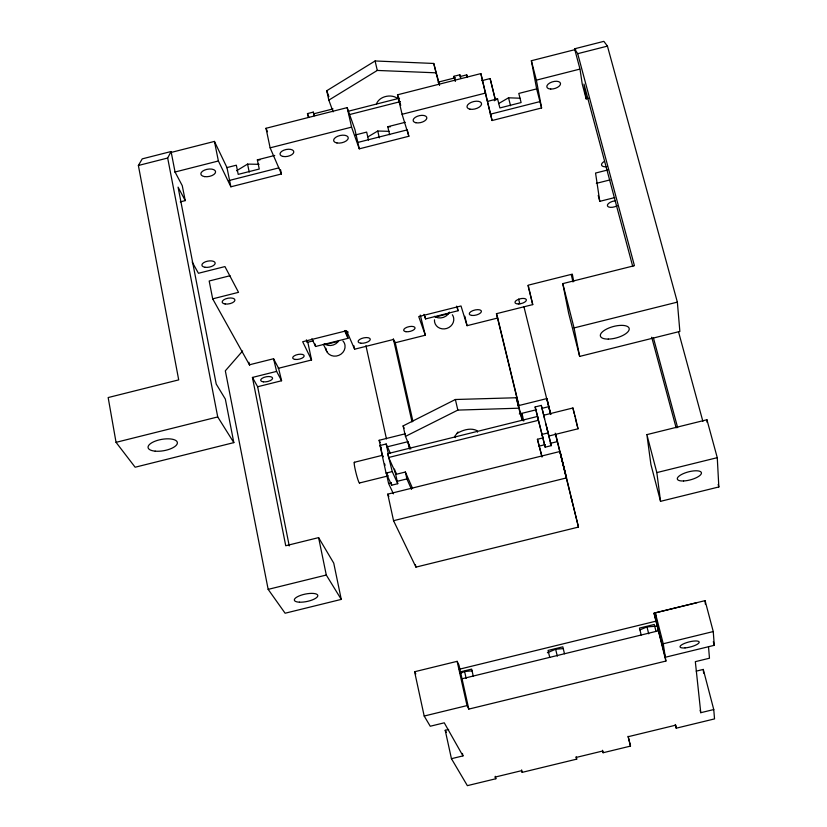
<?xml version="1.0" encoding="UTF-8"?>
<svg xmlns="http://www.w3.org/2000/svg" width="827" height="827" viewBox="0 0 827 827"><rect width="100%" height="100%" fill="white"/><g stroke="black" fill="none" stroke-linecap="round" stroke-linejoin="round"><path stroke-width="1.24" d="M376.502 103.851C379.283 96.232 391.367 93.585 397.56 98.496M233.834 442.621L217.728 416.942L167.674 158.029L171.075 151.527L142.234 158.867L138.378 165.483L178.704 379.882L108.161 397.56L116.049 442.342L135.132 467.224L233.834 442.621L225.337 399.079L216.219 384.038L178.074 187.129L185.248 200.61L180.265 201.881M457.3 433.265L458.024 432.056L454.84 436.222L455.346 437.638M338.77 340.848L337.954 341.913A9.852 8.942 -23.5 0 1 325.6 344.549L324.484 343.898M242.621 350.968L225.326 370.827L268.165 589.372L285.108 613.221L341.262 599.399L333.746 563.125L318.602 537.622L285.739 545.748L252.431 377.443L276.611 371.395L281.583 380.751L257.652 386.736L252.431 377.443M457.383 433.193C463.068 429.926 470.925 427.466 477.086 430.691L477.561 432.118M333.116 111.852L328.826 100.129L326.737 90.743L375.096 60.971L433.751 63.462L439.592 85.212M328.826 100.129L377.288 70.44L436.015 72.817L439.251 84.83M236.584 170.765L247.562 164.097L259.058 164.325M367.943 136.858L377.753 131.017L389.186 131.338M494.267 100.76L497.575 98.837L499.87 107.944L521.113 102.548L518.787 93.441L537.25 88.747M498.526 103.633L508.533 97.803L520.038 98.217M410.771 449.04L405.457 436.387L403.121 425.905L455.377 399.503L516.275 397.746L522.602 420.602M405.457 436.387L457.838 410.099L518.808 408.197L522.116 420.106M459.895 673.509L464.609 671.503L472.155 670.842M547.381 652.741L555.651 649.247L563.28 648.606M639.912 629.885L646.972 626.928L657.103 626.111M325.6 344.549L338.439 341.272M434.433 316.338L435.56 316.989L448.451 313.702M308.275 117.3L307.468 113.588L313.257 112.121L314.611 115.646M455.191 80.974L454.033 76.27L459.853 74.792L460.763 78.441L459.853 74.792M314.312 113.671L333.054 108.906M438 82.183L455.491 77.728M460.494 76.456L466.738 74.864L467.338 77.283M574.579 48.803L603.855 41.35L607.442 46.116L677.354 302.124L679.866 331.431L579.655 356.416L568.656 313.226L562.773 283.63L634.423 265.674L577.701 53.683L574.579 48.803L579.996 69.065L582.239 84.075L586.178 98.909L588.597 98.299M170.972 152.478L214.441 141.417L226.97 167.581L230.878 186.799L281.438 173.97L280.529 169.7M281.438 173.97L270.129 147.837L266.005 128.288L347.175 107.624L354.928 129.622L359.28 148.839L408.838 136.259L407.587 130.924M408.838 136.259L402.087 114.291L397.508 94.805L480.859 73.593L492.086 120.525L541.592 107.965L536.392 80.147L531.358 60.733L575.737 49.444M348.26 111.242L399.565 98.186M138.378 165.483L167.674 158.029M577.701 53.683L607.442 46.116M481.727 80.695L490.132 78.555L495.032 98.558L490.132 78.555M349.046 114.684L400.371 101.628M174.776 172.078L218.39 160.986L230.878 186.799M270.129 147.837L351.578 127.131L359.28 148.839M402.087 114.291L485.718 93.027M536.392 80.147L579.686 69.148M226.588 167.674L236.336 165.204L238.207 174.373L259.264 169.028L257.352 159.859L274.74 155.445M355.486 134.935L366.661 132.093L368.48 140.094M389.631 134.718L387.78 126.727L405.251 122.293M487.599 101.37L497.575 98.837M357.822 142.43L407.329 129.86M228.593 180.637L278.844 167.881M490.225 114.229L540.289 101.514M607.762 169.969L595.554 173.05L599.782 201.343L614.74 197.581M230.04 275.732L209.179 280.994L212.684 298.847L249.671 365.224M596.339 183.356L610.016 179.904M212.684 298.847L238.527 292.334L224.944 266.583L198.439 273.272L192.205 262.087M311.893 338.739L315.573 346.482L347.96 338.336L346.596 332.051M423.972 314.353L425.564 318.922L458.075 310.735L457.186 306.982M306.982 342.419L313.237 340.848M345.779 332.692L348.281 332.061M281.583 380.751L278.554 368.211L273.561 358.742L249.434 364.79L248.927 362.278M278.182 368.346L311.552 359.983L308.047 343.319L306.372 339.845M311.552 359.983L302.672 341.737L346.565 330.738L354.607 349.211L393.497 339.473L394.81 342.854L425.336 335.214L420.271 315.087M573.711 281.49L572.325 274.13L528.195 285.191L532.733 304.605L496.458 313.691L497.647 318.033L467.069 325.683L461.011 305.98L418.731 316.576L425.336 335.214M116.049 442.342L217.728 416.942M579.655 356.416L574.062 327.926L677.354 302.124M382.56 455.915L379.138 440.284L405.426 433.751M518.074 405.737L546.864 398.573L550.71 414.131M394.531 469.105L397.746 483.702L391.678 485.201L386.075 473.106L380.048 445.505L386.168 443.985L390.23 453.051M546.926 428.076L551.268 445.639L545.169 447.159L535.131 406.946L541.292 405.416L544.579 418.7M536.568 409.696L519.304 413.976M541.478 408.476L548.859 406.646M387.026 446.88L407.825 441.711L408.6 443.561M412.58 488.457L405.364 472.021L396.216 474.295L388.638 457.496L387.791 453.651L537.436 416.467L538.036 418.751M354.307 462.293L382.095 455.388M543.959 416.136L543.742 415.226L572.915 407.98L575.53 418.059L578.052 428.779L548.87 436.015L548.725 435.447M388.638 457.496L538.387 420.312L542.926 437.897M386.075 473.106L392.236 471.576L397.746 483.702M541.881 434.444L548.074 432.914L551.268 445.639M359.435 483.009L388.432 475.825M541.995 457.073L537.416 439.271L543.163 437.845M386.933 475.938L388.576 483.454L391.026 482.854M397.125 481.335L406.894 478.916L411.515 489.398M539.09 446.135L545.231 444.616M550.141 443.396L557.501 441.577L555.651 434.092M387.76 494.143L560.024 451.47L566.567 477.903L393.549 520.69L387.76 494.143L388.855 496.458M646.879 434.63L706.93 419.754L717.267 457.672L718.839 486.958L660.546 501.327L650.921 464.536L646.879 434.63L656.834 472.589L660.546 501.327M656.834 472.589L717.267 457.672M268.165 589.372L326.293 575.034L341.262 599.399M393.549 520.69L415.94 567.126L578.466 527.078L560.024 451.47M657.548 626.887L655.315 612.817L705.08 600.64L713.256 631.559L714.28 645.318L665.322 657.258L654.033 613.179L696.923 602.687M448.658 729.455L445.215 730.293L451.439 758.69L462.965 755.899L444.264 722.819L430.247 726.24L424.189 716.037L414.606 671.741L457.135 661.342L458.975 665.084L468.806 709.101L665.9 661.062L663.244 643.768L655.315 612.817M459.212 669.26L655.904 621.18M460.639 671.803L471.669 669.105L473.23 676.041M462.035 678.781L658.519 630.784M663.244 643.768L713.256 631.559M424.189 716.037L467.028 705.596L468.806 709.101M696.231 671.142L703.27 669.436L713.753 709.545L714.538 718.901L676.228 728.194L675.277 724.483M700.149 710.29L700.769 712.698L713.753 709.545M495.311 776.284L495.859 778.745L467.358 785.65L451.439 758.69M495.859 778.745L495.001 777.111L521.423 770.712L522.188 772.356L576.719 759.134L576.14 756.684M576.719 759.134L576.13 757.449L602.614 751.03L603.121 752.735L630.494 746.099L628.2 736.702L675.762 725.165L676.228 728.194M257.352 159.859L259.936 159.921M387.78 126.727L390.344 126.8M578.032 428.768L577.68 427.549M445.215 730.293L446.415 732.381M414.606 671.741L415.836 673.922M388.576 483.454L393.425 493.843M323.409 344.259L326.923 351.785M380.048 445.505L381.071 447.769M379.138 440.284L380.193 442.621M387.791 453.651L392.236 471.576M344.549 330.542L347.96 338.336M345.417 330.5L346.317 332.557M266.005 128.288L267.493 131.741M403.121 425.905L404.093 428.231M307.468 113.588L308.843 117.124M326.737 90.743L328.888 96.645M456.638 306.155L458.075 310.735M397.508 94.805L400.744 105.349M522.612 416.25L521.816 413.345L523.78 421.077M678.512 331.761L702.878 421.367M718.156 484.467L718.839 486.958M653.485 338.14L677.644 427.642M651.707 337.23L676.145 427.848M632.758 266.501L583.976 84.054L586.178 98.909M598.221 195.451L599.782 201.343M537.416 439.271L541.964 456.401M713.319 641.68L714.28 645.318M577.473 426.773L576.946 424.758M541.592 107.965L536.661 88.902L531.358 60.733M535.131 406.946L537.891 417.635M572.977 281.935L571.292 274.719M665.9 661.062L654.033 613.179M656.028 631.383L654.26 624.478L639.467 628.096L641.214 635.002M562.773 283.63L574.062 327.926M646.972 626.928L648.73 633.833M454.033 76.27L455.274 81.139M508.533 97.803L510.559 105.763M576.646 423.548L575.261 417.997M487.61 102.589L492.086 120.525M528.898 289.212L532.733 304.605M523.925 306.683L550.575 414.389M555.227 433.172L578.466 527.078M628.075 736.288L630.494 746.099M518.612 299.095L519.79 303.85M545.861 423.879L548.87 436.005M541.292 405.416L548.074 432.914M542.295 435.447L545.169 447.159M537.436 416.467L538.387 420.312M574.569 415.164L574.91 416.56M466.738 74.864L467.348 77.345M557.501 441.577L565.472 474.471M570.971 496.696L572.274 502.051M546.864 398.573L550.73 414.513M497.616 317.661L518.922 405.437M602.532 750.285L603.121 752.735M496.438 313.619L518.891 406.14M516.275 397.746L518.808 408.197M433.751 63.462L436.015 72.817M564.49 653.754L562.825 646.828L548.074 650.436L549.717 657.362M273.561 358.742L276.611 371.395M574.238 413.82L572.915 407.98M555.651 649.247L557.305 656.162M464.826 316.224L467.069 325.683M528.029 285.563L528.608 288.023M480.859 73.593L487.32 101.442M455.377 399.503L457.838 410.099M375.096 60.971L377.288 70.44M424.985 316.41L425.564 318.922M377.753 131.017L379.324 137.871M521.63 769.896L522.188 772.356M347.175 107.624L351.578 127.131M395.089 341.996L412.89 421.191M394.272 340.486L394.81 342.854M393.342 338.822L412.011 421.915M464.609 671.503L466.159 678.429M408.993 444.481L409.81 448.12M457.135 661.342L467.028 705.596M407.825 441.711L409.458 448.999M405.364 472.021L406.894 478.916M462.417 753.428L462.965 755.899M395.73 472.093L396.216 474.295M415.392 564.614L415.94 567.126M365.947 345.676L386.457 438.91M313.257 112.121L314.043 115.656M386.168 443.985L388.256 453.454M391.14 482.73L391.678 485.201M353.832 345.645L354.607 349.211M315.046 343.96L315.573 346.482M247.562 164.097L249.216 172.109M318.602 537.622L326.293 575.034M214.441 141.417L218.39 160.986M185.248 200.61L182.25 185.651L175.055 172.006L171.075 151.527M257.652 386.736L289.243 545.934M700.769 712.698L695.331 661.662L709.473 658.22L708.512 646.724M703.27 669.436L703.622 673.168M705.08 600.64L705.369 604.227M706.93 419.754L707.085 422.287M617.19 205.789A6.533 2.915 -15.7 0 1 607.473 206.016A6.533 2.915 -15.7 0 1 614.947 200.837M606.822 166.703A6.781 3.132 -15.9 0 1 601.653 165.297A6.781 3.132 -15.9 0 1 604.444 161.368M387.553 474.016A10.689 0.786 76 0 1 387.243 473.116M385.051 465.343A10.689 0.786 76 0 1 384.7 463.895M383.294 456.773A10.689 0.786 76 0 1 383.211 456.07M359.621 482.72A10.679 0.93 76 0 1 357.977 479.815A10.679 0.93 76 0 1 355.248 469.715L354.959 468.351A10.679 0.93 76 0 1 354.659 462.624M449.412 312.13A9.872 8.983 -18.6 0 1 448.772 313.278L447.965 314.343A9.872 8.983 -18.6 0 1 435.56 316.989M434.464 319.791A9.759 8.901 -18.6 0 0 444.44 328.898A9.759 8.901 -18.6 0 0 453.703 318.199L453.413 316.989A9.759 8.901 -18.6 0 0 452.328 314.767M325.89 348.239A9.738 8.859 -23.6 0 0 336.32 356.055A9.738 8.859 -23.6 0 0 345.014 345.428L344.766 344.208A9.738 8.859 -23.6 0 0 342.947 341.003M685.035 647.913A9.893 2.605 -14.3 0 0 699.218 642.155A9.893 2.605 -14.3 0 0 684.591 643.375A9.893 2.605 -14.3 0 0 685.035 647.913M205.034 267.276A6.74 3.091 -10.2 0 0 215.185 263.286A6.74 3.091 -10.2 0 0 205.396 261.808A6.74 3.091 -10.2 0 0 205.034 267.276M225.13 303.995A6.492 2.874 -10.5 0 0 234.951 300.191A6.492 2.874 -10.5 0 0 225.575 298.888A6.492 2.874 -10.5 0 0 225.13 303.995M471.772 315.438A6.223 2.605 -13.6 0 0 481.397 311.665A6.223 2.605 -13.6 0 0 472.879 310.621A6.223 2.605 -13.6 0 0 471.772 315.438M405.933 331.699A5.851 2.45 -12.7 0 0 415.04 328.298A5.851 2.45 -12.7 0 0 407.07 327.203A5.851 2.45 -12.7 0 0 405.933 331.699M518.343 303.954A5.861 2.45 -14.1 0 0 526.375 299.756A5.861 2.45 -14.1 0 0 517.351 299.819A5.861 2.45 -14.1 0 0 518.343 303.954M360.83 343.215A6.213 2.595 -12.2 0 0 370.279 339.494A6.213 2.595 -12.2 0 0 361.451 338.543A6.213 2.595 -12.2 0 0 360.83 343.215M295.218 359.435A5.851 2.429 -11.4 0 0 304.171 356.075A5.851 2.429 -11.4 0 0 295.901 355.052A5.851 2.429 -11.4 0 0 295.218 359.435M336.971 142.968A7.453 3.732 -12.3 0 0 348.26 138.15A7.453 3.732 -12.3 0 0 337.602 136.3A7.453 3.732 -12.3 0 0 336.971 142.968M415.857 122.727A7.019 3.525 -13.5 0 0 426.804 118.333A7.019 3.525 -13.5 0 0 417.284 116.297A7.019 3.525 -13.5 0 0 415.857 122.727M204.558 176.606A7.464 3.701 -10.1 0 0 215.589 171.851A7.464 3.701 -10.1 0 0 204.496 170.124A7.464 3.701 -10.1 0 0 204.558 176.606M283.061 156.458A7.009 3.504 -11.4 0 0 293.792 152.127A7.009 3.504 -11.4 0 0 283.837 150.204A7.009 3.504 -11.4 0 0 283.061 156.458M469.984 109.185A7.474 3.753 -14.4 0 0 481.541 104.295A7.474 3.753 -14.4 0 0 471.318 102.321A7.474 3.753 -14.4 0 0 469.984 109.185M550.761 89.047A7.05 3.525 -15.7 0 0 560.51 83.434A7.05 3.525 -15.7 0 0 549.748 82.989A7.05 3.525 -15.7 0 0 550.761 89.047M683.588 480.963A12.467 4.114 -14.9 0 0 701.451 472.91A12.467 4.114 -14.9 0 0 683.061 473.747A12.467 4.114 -14.9 0 0 683.588 480.963M608.269 339.091A14.876 5.882 -15 0 0 629.213 328.67A14.876 5.882 -15 0 0 606.863 328.929A14.876 5.882 -15 0 0 608.269 339.091M263.368 381.847A6.068 2.481 -11 0 0 272.6 378.394A6.068 2.481 -11 0 0 263.937 377.401A6.068 2.481 -11 0 0 263.368 381.847M299.457 602.19A11.96 3.794 -11.5 0 0 317.785 595.947A11.96 3.794 -11.5 0 0 300.966 595.244A11.96 3.794 -11.5 0 0 299.457 602.19M155.176 451.16A14.855 5.758 -9.9 0 0 177.381 442.983A14.855 5.758 -9.9 0 0 155.59 440.998A14.855 5.758 -9.9 0 0 155.176 451.16"/></g></svg>
